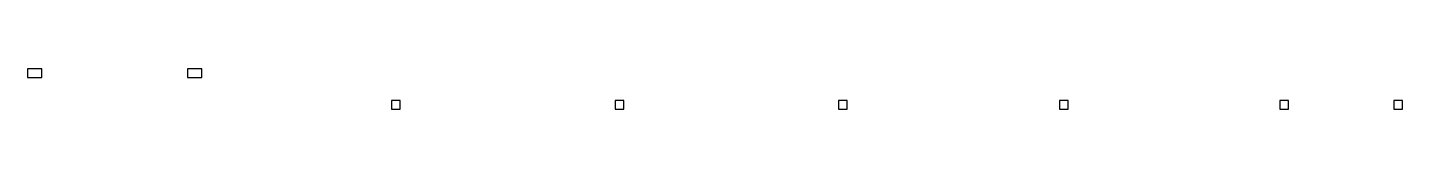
# Model space of a CAD drawing. Extents: x -95606 to 113309, y -42160 to -940.
# Drawn here: x -70930 to -69507, y -40180 to -40138 of the extents above; entities that cross this region are included whole.
import ezdxf

# ---------------------------------------------------------------- set-up
doc = ezdxf.new("R2010")
doc.units = 0
doc.header["$LTSCALE"] = 0.02
doc.header["$MEASUREMENT"] = 0
doc.layers.add('COL1', color=5, linetype='CONTINUOUS')

msp = doc.modelspace()

# ---------------------------------------------------------------- linework, layer by layer
at = {"layer": 'COL1'}
for points in [[(-70915.423, -40146.81), (-70915.423, -40137.81), (-70930.423, -40137.81), (-70930.423, -40146.81)], [(-70749.923, -40146.81), (-70749.923, -40137.81), (-70764.923, -40137.81), (-70764.923, -40146.81)], [(-70553.423, -40179.81), (-70544.423, -40179.81), (-70544.423, -40170.81), (-70553.423, -40170.81)], [(-70553.423, -40179.81), (-70544.423, -40179.81), (-70544.423, -40170.81), (-70553.423, -40170.81)], [(-70321.923, -40179.81), (-70312.923, -40179.81), (-70312.923, -40170.81), (-70321.923, -40170.81)], [(-70321.923, -40179.81), (-70312.923, -40179.81), (-70312.923, -40170.81), (-70321.923, -40170.81)], [(-70090.923, -40179.81), (-70081.923, -40179.81), (-70081.923, -40170.81), (-70090.923, -40170.81)], [(-70090.923, -40179.81), (-70081.923, -40179.81), (-70081.923, -40170.81), (-70090.923, -40170.81)], [(-69861.923, -40179.81), (-69852.923, -40179.81), (-69852.923, -40170.81), (-69861.923, -40170.81)], [(-69861.923, -40179.81), (-69852.923, -40179.81), (-69852.923, -40170.81), (-69861.923, -40170.81)], [(-69633.923, -40179.81), (-69624.923, -40179.81), (-69624.923, -40170.81), (-69633.923, -40170.81)], [(-69633.923, -40179.81), (-69624.923, -40179.81), (-69624.923, -40170.81), (-69633.923, -40170.81)], [(-69515.82, -40179.81), (-69506.82, -40179.81), (-69506.82, -40170.81), (-69515.82, -40170.81)], [(-69515.82, -40179.81), (-69506.82, -40179.81), (-69506.82, -40170.81), (-69515.82, -40170.81)]]:
    msp.add_lwpolyline(points, close=True, dxfattribs=at)

doc.saveas('drawing.dxf')
